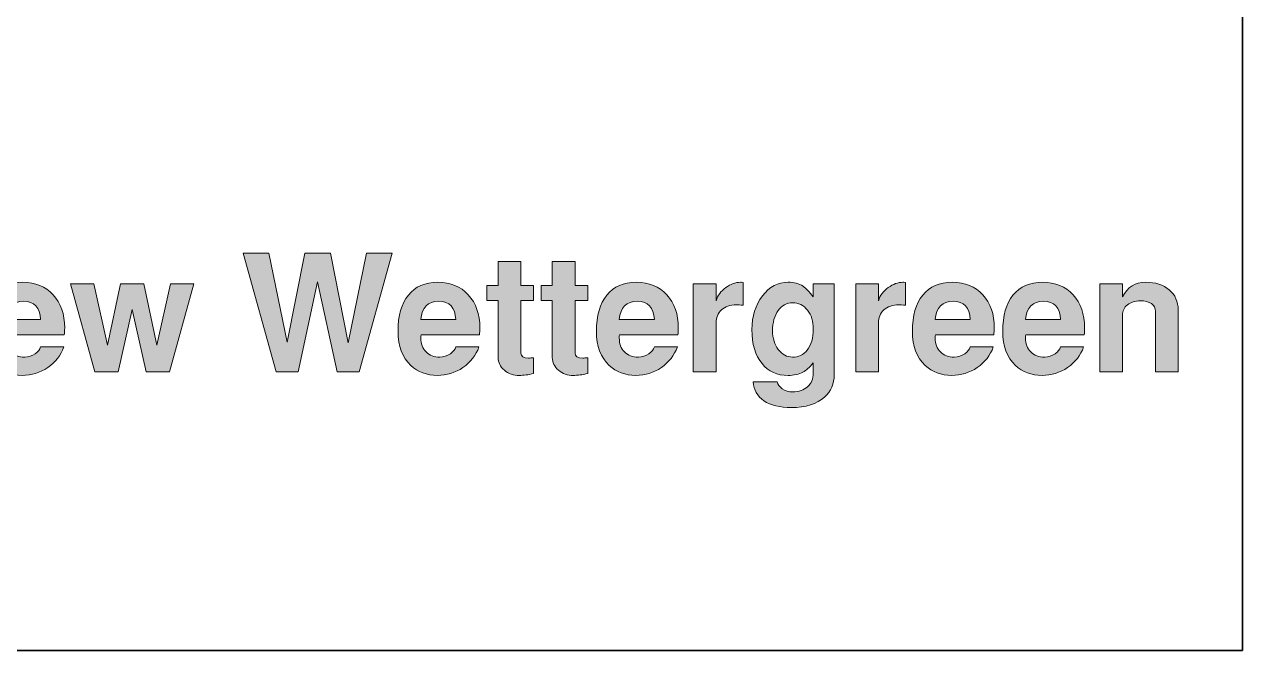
# Model space of a CAD drawing. Header units: inches. Extents: x 0.4 to 5.73, y -3.02 to -0.52.
# Drawn here: x 4.483 to 5.733, y -3.022 to -2.38 of the extents above; entities that cross this region are included whole.
import ezdxf

# ---------------------------------------------------------------- set-up
doc = ezdxf.new("R2010")
doc.units = ezdxf.units.IN
doc.header["$MEASUREMENT"] = 0
doc.layers.add('Layer 1', color=7, linetype='Continuous')

# ---------------------------------------------------------------- blocks, each defined once
blk = doc.blocks.new('block 5')
at = {"layer": 'Layer 1', "true_color": 0xed1f24}
h = blk.add_hatch(color=240, dxfattribs=at)
h.dxf.hatch_style = 2
h.paths.add_polyline_path([(4.86, -2.6147), (4.826, -2.7362), (4.8035, -2.7362), (4.7834, -2.6438), (4.7635, -2.7362), (4.7409, -2.7362), (4.7069, -2.6147), (4.7334, -2.6147), (4.752, -2.7057), (4.7702, -2.6147), (4.7967, -2.6147), (4.8149, -2.7067), (4.8335, -2.6147)])
h = blk.add_hatch(color=240, dxfattribs=at)
h.dxf.hatch_style = 2
edge = h.paths.add_edge_path()
edge.add_spline(control_points=[(5.005, -2.738), (4.9996, -2.7394), (4.9946, -2.74), (4.9902, -2.74), (4.9843, -2.74), (4.9793, -2.7382), (4.975, -2.7346), (4.9708, -2.731), (4.9687, -2.7267), (4.9687, -2.7217), (4.9687, -2.7217), (4.9687, -2.6632), (4.9687, -2.6632), (4.9687, -2.6632), (4.9572, -2.6632), (4.9572, -2.6632), (4.9572, -2.6632), (4.9572, -2.6477), (4.9572, -2.6477), (4.9572, -2.6477), (4.9687, -2.6477), (4.9687, -2.6477), (4.9687, -2.6477), (4.9687, -2.6232), (4.9687, -2.6232), (4.9687, -2.6232), (4.992, -2.6232), (4.992, -2.6232), (4.992, -2.6232), (4.992, -2.6477), (4.992, -2.6477), (4.992, -2.6477), (5.005, -2.6477), (5.005, -2.6477), (5.005, -2.6477), (5.005, -2.6632), (5.005, -2.6632), (5.005, -2.6632), (4.992, -2.6632), (4.992, -2.6632), (4.992, -2.6632), (4.992, -2.717), (4.992, -2.717), (4.992, -2.7205), (4.9946, -2.7222), (4.9999, -2.7222), (5.0011, -2.7221), (5.0028, -2.722), (5.005, -2.7219), (5.005, -2.7219), (5.005, -2.738), (5.005, -2.738)], knot_values=[0, 0, 0, 0, 1, 1, 1, 2, 2, 2, 3, 3, 3, 4, 4, 4, 5, 5, 5, 6, 6, 6, 7, 7, 7, 8, 8, 8, 9, 9, 9, 10, 10, 10, 11, 11, 11, 12, 12, 12, 13, 13, 13, 14, 14, 14, 15, 15, 15, 16, 16, 16, 17, 17, 17, 17], degree=3, periodic=1)
h = blk.add_hatch(color=240, dxfattribs=at)
h.dxf.hatch_style = 2
edge = h.paths.add_edge_path()
edge.add_spline(control_points=[(5.0605, -2.738), (5.0551, -2.7394), (5.0502, -2.74), (5.0457, -2.74), (5.0398, -2.74), (5.0348, -2.7382), (5.0305, -2.7346), (5.0263, -2.731), (5.0242, -2.7267), (5.0242, -2.7217), (5.0242, -2.7217), (5.0242, -2.6632), (5.0242, -2.6632), (5.0242, -2.6632), (5.0127, -2.6632), (5.0127, -2.6632), (5.0127, -2.6632), (5.0127, -2.6477), (5.0127, -2.6477), (5.0127, -2.6477), (5.0242, -2.6477), (5.0242, -2.6477), (5.0242, -2.6477), (5.0242, -2.6232), (5.0242, -2.6232), (5.0242, -2.6232), (5.0475, -2.6232), (5.0475, -2.6232), (5.0475, -2.6232), (5.0475, -2.6477), (5.0475, -2.6477), (5.0475, -2.6477), (5.0605, -2.6477), (5.0605, -2.6477), (5.0605, -2.6477), (5.0605, -2.6632), (5.0605, -2.6632), (5.0605, -2.6632), (5.0475, -2.6632), (5.0475, -2.6632), (5.0475, -2.6632), (5.0475, -2.717), (5.0475, -2.717), (5.0475, -2.7205), (5.0502, -2.7222), (5.0554, -2.7222), (5.0566, -2.7221), (5.0583, -2.722), (5.0605, -2.7219), (5.0605, -2.7219), (5.0605, -2.738), (5.0605, -2.738)], knot_values=[0, 0, 0, 0, 1, 1, 1, 2, 2, 2, 3, 3, 3, 4, 4, 4, 5, 5, 5, 6, 6, 6, 7, 7, 7, 8, 8, 8, 9, 9, 9, 10, 10, 10, 11, 11, 11, 12, 12, 12, 13, 13, 13, 14, 14, 14, 15, 15, 15, 16, 16, 16, 17, 17, 17, 17], degree=3, periodic=1)
h = blk.add_hatch(color=240, dxfattribs=at)
h.dxf.hatch_style = 2
edge = h.paths.add_edge_path()
edge.add_spline(control_points=[(4.5239, -2.6912), (4.5239, -2.6939), (4.5237, -2.6963), (4.5234, -2.6984), (4.5234, -2.6984), (4.4635, -2.6984), (4.4635, -2.6984), (4.4633, -2.699), (4.4632, -2.7001), (4.4632, -2.7015), (4.4632, -2.7074), (4.465, -2.7122), (4.4687, -2.7158), (4.4723, -2.7194), (4.477, -2.7212), (4.4829, -2.7212), (4.4867, -2.7212), (4.4903, -2.7201), (4.4936, -2.7179), (4.4966, -2.7158), (4.4984, -2.7134), (4.4992, -2.7107), (4.4992, -2.7107), (4.5229, -2.7107), (4.5229, -2.7107), (4.5198, -2.7195), (4.5143, -2.7265), (4.5065, -2.7319), (4.4986, -2.7372), (4.4899, -2.7399), (4.4802, -2.7399), (4.4694, -2.7399), (4.4604, -2.7365), (4.453, -2.7297), (4.4443, -2.7216), (4.4399, -2.71), (4.4399, -2.6949), (4.4399, -2.6786), (4.4434, -2.6662), (4.4505, -2.6575), (4.4575, -2.6487), (4.4677, -2.6444), (4.4809, -2.6444), (4.4938, -2.6444), (4.5042, -2.6487), (4.512, -2.6573), (4.5199, -2.6659), (4.5239, -2.6772), (4.5239, -2.6912)], knot_values=[0, 0, 0, 0, 1, 1, 1, 2, 2, 2, 3, 3, 3, 4, 4, 4, 5, 5, 5, 6, 6, 6, 7, 7, 7, 8, 8, 8, 9, 9, 9, 10, 10, 10, 11, 11, 11, 12, 12, 12, 13, 13, 13, 14, 14, 14, 15, 15, 15, 16, 16, 16, 16], degree=3, periodic=1)
edge = h.paths.add_edge_path()
edge.add_spline(control_points=[(4.4992, -2.6827), (4.4985, -2.6701), (4.4927, -2.6639), (4.4817, -2.6639), (4.4706, -2.6639), (4.4644, -2.6701), (4.4632, -2.6827), (4.4632, -2.6827), (4.4992, -2.6827), (4.4992, -2.6827)], knot_values=[0, 0, 0, 0, 1, 1, 1, 2, 2, 2, 3, 3, 3, 3], degree=3, periodic=1)
h = blk.add_hatch(color=240, dxfattribs=at)
h.dxf.hatch_style = 2
h.paths.add_polyline_path([(4.6565, -2.6459), (4.6314, -2.7362), (4.6074, -2.7362), (4.5932, -2.6724), (4.5789, -2.7362), (4.5549, -2.7362), (4.5297, -2.6459), (4.5539, -2.6459), (4.5679, -2.709), (4.581, -2.6459), (4.6052, -2.6459), (4.6184, -2.7089), (4.6324, -2.6459)])
h = blk.add_hatch(color=240, dxfattribs=at)
h.dxf.hatch_style = 2
edge = h.paths.add_edge_path()
edge.add_spline(control_points=[(4.9499, -2.6912), (4.9499, -2.6939), (4.9497, -2.6963), (4.9494, -2.6984), (4.9494, -2.6984), (4.8895, -2.6984), (4.8895, -2.6984), (4.8893, -2.699), (4.8892, -2.7001), (4.8892, -2.7015), (4.8892, -2.7074), (4.891, -2.7122), (4.8947, -2.7158), (4.8983, -2.7194), (4.903, -2.7212), (4.9089, -2.7212), (4.9127, -2.7212), (4.9163, -2.7201), (4.9196, -2.7179), (4.9226, -2.7158), (4.9244, -2.7134), (4.9252, -2.7107), (4.9252, -2.7107), (4.9489, -2.7107), (4.9489, -2.7107), (4.9458, -2.7195), (4.9403, -2.7265), (4.9325, -2.7319), (4.9246, -2.7372), (4.9159, -2.7399), (4.9062, -2.7399), (4.8954, -2.7399), (4.8864, -2.7365), (4.879, -2.7297), (4.8703, -2.7216), (4.8659, -2.71), (4.8659, -2.6949), (4.8659, -2.6786), (4.8694, -2.6662), (4.8765, -2.6575), (4.8835, -2.6487), (4.8936, -2.6444), (4.9069, -2.6444), (4.9198, -2.6444), (4.9301, -2.6487), (4.938, -2.6573), (4.9459, -2.6659), (4.9499, -2.6772), (4.9499, -2.6912)], knot_values=[0, 0, 0, 0, 1, 1, 1, 2, 2, 2, 3, 3, 3, 4, 4, 4, 5, 5, 5, 6, 6, 6, 7, 7, 7, 8, 8, 8, 9, 9, 9, 10, 10, 10, 11, 11, 11, 12, 12, 12, 13, 13, 13, 14, 14, 14, 15, 15, 15, 16, 16, 16, 16], degree=3, periodic=1)
edge = h.paths.add_edge_path()
edge.add_spline(control_points=[(4.9252, -2.6827), (4.9245, -2.6701), (4.9187, -2.6639), (4.9077, -2.6639), (4.8966, -2.6639), (4.8904, -2.6701), (4.8892, -2.6827), (4.8892, -2.6827), (4.9252, -2.6827), (4.9252, -2.6827)], knot_values=[0, 0, 0, 0, 1, 1, 1, 2, 2, 2, 3, 3, 3, 3], degree=3, periodic=1)
h = blk.add_hatch(color=240, dxfattribs=at)
h.dxf.hatch_style = 2
edge = h.paths.add_edge_path()
edge.add_spline(control_points=[(5.1535, -2.6912), (5.1535, -2.6939), (5.1534, -2.6963), (5.153, -2.6984), (5.153, -2.6984), (5.0932, -2.6984), (5.0932, -2.6984), (5.093, -2.699), (5.0929, -2.7001), (5.0929, -2.7015), (5.0929, -2.7074), (5.0947, -2.7122), (5.0983, -2.7158), (5.1019, -2.7194), (5.1067, -2.7212), (5.1125, -2.7212), (5.1164, -2.7212), (5.1199, -2.7201), (5.1233, -2.7179), (5.1262, -2.7158), (5.1281, -2.7134), (5.1289, -2.7107), (5.1289, -2.7107), (5.1525, -2.7107), (5.1525, -2.7107), (5.1494, -2.7195), (5.1439, -2.7265), (5.1361, -2.7319), (5.1283, -2.7372), (5.1195, -2.7399), (5.1099, -2.7399), (5.0991, -2.7399), (5.09, -2.7365), (5.0827, -2.7297), (5.0739, -2.7216), (5.0695, -2.71), (5.0695, -2.6949), (5.0695, -2.6786), (5.0731, -2.6662), (5.0801, -2.6575), (5.0872, -2.6487), (5.0973, -2.6444), (5.1105, -2.6444), (5.1234, -2.6444), (5.1338, -2.6487), (5.1417, -2.6573), (5.1496, -2.6659), (5.1535, -2.6772), (5.1535, -2.6912)], knot_values=[0, 0, 0, 0, 1, 1, 1, 2, 2, 2, 3, 3, 3, 4, 4, 4, 5, 5, 5, 6, 6, 6, 7, 7, 7, 8, 8, 8, 9, 9, 9, 10, 10, 10, 11, 11, 11, 12, 12, 12, 13, 13, 13, 14, 14, 14, 15, 15, 15, 16, 16, 16, 16], degree=3, periodic=1)
edge = h.paths.add_edge_path()
edge.add_spline(control_points=[(5.1289, -2.6827), (5.1282, -2.6701), (5.1224, -2.6639), (5.1114, -2.6639), (5.1003, -2.6639), (5.0941, -2.6701), (5.0929, -2.6827), (5.0929, -2.6827), (5.1289, -2.6827), (5.1289, -2.6827)], knot_values=[0, 0, 0, 0, 1, 1, 1, 2, 2, 2, 3, 3, 3, 3], degree=3, periodic=1)
h = blk.add_hatch(color=240, dxfattribs=at)
h.dxf.hatch_style = 2
edge = h.paths.add_edge_path()
edge.add_spline(control_points=[(5.22, -2.668), (5.2169, -2.6677), (5.2146, -2.6675), (5.2132, -2.6675), (5.2066, -2.6675), (5.2015, -2.6693), (5.1978, -2.6728), (5.1941, -2.6763), (5.1922, -2.6807), (5.1922, -2.686), (5.1922, -2.686), (5.1922, -2.7362), (5.1922, -2.7362), (5.1922, -2.7362), (5.1689, -2.7362), (5.1689, -2.7362), (5.1689, -2.7362), (5.1689, -2.6459), (5.1689, -2.6459), (5.1689, -2.6459), (5.1922, -2.6459), (5.1922, -2.6459), (5.1922, -2.6459), (5.1922, -2.6634), (5.1922, -2.6634), (5.1939, -2.658), (5.1972, -2.6535), (5.2022, -2.6499), (5.2072, -2.6462), (5.2122, -2.6444), (5.2172, -2.6444), (5.2178, -2.6444), (5.2187, -2.6445), (5.22, -2.6447), (5.22, -2.6447), (5.22, -2.668), (5.22, -2.668)], knot_values=[0, 0, 0, 0, 1, 1, 1, 2, 2, 2, 3, 3, 3, 4, 4, 4, 5, 5, 5, 6, 6, 6, 7, 7, 7, 8, 8, 8, 9, 9, 9, 10, 10, 10, 11, 11, 11, 12, 12, 12, 12], degree=3, periodic=1)
h = blk.add_hatch(color=240, dxfattribs=at)
h.dxf.hatch_style = 2
edge = h.paths.add_edge_path()
edge.add_spline(control_points=[(5.3135, -2.7395), (5.3135, -2.7485), (5.3101, -2.7561), (5.3034, -2.7622), (5.2955, -2.7693), (5.2842, -2.7729), (5.2695, -2.7729), (5.2576, -2.7729), (5.2483, -2.7706), (5.2414, -2.766), (5.2346, -2.7613), (5.2309, -2.7549), (5.2304, -2.7467), (5.2304, -2.7467), (5.2548, -2.7467), (5.2548, -2.7467), (5.2554, -2.7494), (5.2572, -2.7517), (5.2602, -2.7538), (5.2632, -2.7558), (5.2668, -2.7569), (5.2709, -2.7569), (5.2772, -2.7569), (5.2823, -2.7551), (5.2862, -2.7516), (5.2901, -2.7481), (5.292, -2.7435), (5.292, -2.7377), (5.292, -2.7317), (5.292, -2.7282), (5.2919, -2.7272), (5.2882, -2.7318), (5.2847, -2.7349), (5.2813, -2.7367), (5.2773, -2.7389), (5.2722, -2.74), (5.2661, -2.74), (5.2549, -2.74), (5.246, -2.736), (5.2394, -2.7279), (5.2325, -2.7194), (5.229, -2.7078), (5.229, -2.693), (5.229, -2.6793), (5.2326, -2.6677), (5.2398, -2.6584), (5.2469, -2.649), (5.2557, -2.6444), (5.2662, -2.6444), (5.2721, -2.6444), (5.2772, -2.6458), (5.2815, -2.6485), (5.2846, -2.6506), (5.2881, -2.6543), (5.292, -2.6594), (5.292, -2.6594), (5.292, -2.6459), (5.292, -2.6459), (5.292, -2.6459), (5.3135, -2.6459), (5.3135, -2.6459), (5.3135, -2.6459), (5.3135, -2.7395), (5.3135, -2.7395)], knot_values=[0, 0, 0, 0, 1, 1, 1, 2, 2, 2, 3, 3, 3, 4, 4, 4, 5, 5, 5, 6, 6, 6, 7, 7, 7, 8, 8, 8, 9, 9, 9, 10, 10, 10, 11, 11, 11, 12, 12, 12, 13, 13, 13, 14, 14, 14, 15, 15, 15, 16, 16, 16, 17, 17, 17, 18, 18, 18, 19, 19, 19, 20, 20, 20, 21, 21, 21, 21], degree=3, periodic=1)
edge = h.paths.add_edge_path()
edge.add_spline(control_points=[(5.292, -2.6924), (5.292, -2.6846), (5.29, -2.6781), (5.286, -2.673), (5.282, -2.6679), (5.277, -2.6654), (5.2709, -2.6654), (5.2646, -2.6654), (5.2596, -2.6681), (5.2559, -2.6734), (5.2521, -2.6788), (5.2502, -2.6858), (5.2502, -2.6942), (5.2502, -2.7019), (5.2522, -2.7083), (5.2561, -2.7134), (5.2601, -2.7186), (5.2649, -2.7212), (5.2705, -2.7212), (5.2768, -2.7212), (5.2818, -2.7188), (5.2857, -2.714), (5.2899, -2.7088), (5.292, -2.7016), (5.292, -2.6924)], knot_values=[0, 0, 0, 0, 1, 1, 1, 2, 2, 2, 3, 3, 3, 4, 4, 4, 5, 5, 5, 6, 6, 6, 7, 7, 7, 8, 8, 8, 8], degree=3, periodic=1)
h = blk.add_hatch(color=240, dxfattribs=at)
h.dxf.hatch_style = 2
edge = h.paths.add_edge_path()
edge.add_spline(control_points=[(5.3867, -2.668), (5.3836, -2.6677), (5.3813, -2.6675), (5.3799, -2.6675), (5.3733, -2.6675), (5.3682, -2.6693), (5.3644, -2.6728), (5.3607, -2.6763), (5.3589, -2.6807), (5.3589, -2.686), (5.3589, -2.686), (5.3589, -2.7362), (5.3589, -2.7362), (5.3589, -2.7362), (5.3355, -2.7362), (5.3355, -2.7362), (5.3355, -2.7362), (5.3355, -2.6459), (5.3355, -2.6459), (5.3355, -2.6459), (5.3589, -2.6459), (5.3589, -2.6459), (5.3589, -2.6459), (5.3589, -2.6634), (5.3589, -2.6634), (5.3605, -2.658), (5.3639, -2.6535), (5.3689, -2.6499), (5.3739, -2.6462), (5.3789, -2.6444), (5.3839, -2.6444), (5.3844, -2.6444), (5.3854, -2.6445), (5.3867, -2.6447), (5.3867, -2.6447), (5.3867, -2.668), (5.3867, -2.668)], knot_values=[0, 0, 0, 0, 1, 1, 1, 2, 2, 2, 3, 3, 3, 4, 4, 4, 5, 5, 5, 6, 6, 6, 7, 7, 7, 8, 8, 8, 9, 9, 9, 10, 10, 10, 11, 11, 11, 12, 12, 12, 12], degree=3, periodic=1)
h = blk.add_hatch(color=240, dxfattribs=at)
h.dxf.hatch_style = 2
edge = h.paths.add_edge_path()
edge.add_spline(control_points=[(5.4777, -2.6912), (5.4777, -2.6939), (5.4775, -2.6963), (5.4772, -2.6984), (5.4772, -2.6984), (5.4174, -2.6984), (5.4174, -2.6984), (5.4171, -2.699), (5.417, -2.7001), (5.417, -2.7015), (5.417, -2.7074), (5.4189, -2.7122), (5.4225, -2.7158), (5.4261, -2.7194), (5.4308, -2.7212), (5.4367, -2.7212), (5.4405, -2.7212), (5.4441, -2.7201), (5.4474, -2.7179), (5.4504, -2.7158), (5.4523, -2.7134), (5.453, -2.7107), (5.453, -2.7107), (5.4767, -2.7107), (5.4767, -2.7107), (5.4736, -2.7195), (5.4681, -2.7265), (5.4603, -2.7319), (5.4524, -2.7372), (5.4437, -2.7399), (5.434, -2.7399), (5.4233, -2.7399), (5.4142, -2.7365), (5.4069, -2.7297), (5.3981, -2.7216), (5.3937, -2.71), (5.3937, -2.6949), (5.3937, -2.6786), (5.3972, -2.6662), (5.4043, -2.6575), (5.4113, -2.6487), (5.4215, -2.6444), (5.4347, -2.6444), (5.4476, -2.6444), (5.458, -2.6487), (5.4659, -2.6573), (5.4738, -2.6659), (5.4777, -2.6772), (5.4777, -2.6912)], knot_values=[0, 0, 0, 0, 1, 1, 1, 2, 2, 2, 3, 3, 3, 4, 4, 4, 5, 5, 5, 6, 6, 6, 7, 7, 7, 8, 8, 8, 9, 9, 9, 10, 10, 10, 11, 11, 11, 12, 12, 12, 13, 13, 13, 14, 14, 14, 15, 15, 15, 16, 16, 16, 16], degree=3, periodic=1)
edge = h.paths.add_edge_path()
edge.add_spline(control_points=[(5.453, -2.6827), (5.4524, -2.6701), (5.4465, -2.6639), (5.4355, -2.6639), (5.4244, -2.6639), (5.4183, -2.6701), (5.417, -2.6827), (5.417, -2.6827), (5.453, -2.6827), (5.453, -2.6827)], knot_values=[0, 0, 0, 0, 1, 1, 1, 2, 2, 2, 3, 3, 3, 3], degree=3, periodic=1)
h = blk.add_hatch(color=240, dxfattribs=at)
h.dxf.hatch_style = 2
edge = h.paths.add_edge_path()
edge.add_spline(control_points=[(5.5704, -2.6912), (5.5704, -2.6939), (5.5702, -2.6963), (5.5699, -2.6984), (5.5699, -2.6984), (5.51, -2.6984), (5.51, -2.6984), (5.5098, -2.699), (5.5097, -2.7001), (5.5097, -2.7015), (5.5097, -2.7074), (5.5115, -2.7122), (5.5151, -2.7158), (5.5188, -2.7194), (5.5235, -2.7212), (5.5294, -2.7212), (5.5332, -2.7212), (5.5368, -2.7201), (5.5401, -2.7179), (5.5431, -2.7158), (5.5449, -2.7134), (5.5457, -2.7107), (5.5457, -2.7107), (5.5694, -2.7107), (5.5694, -2.7107), (5.5663, -2.7195), (5.5608, -2.7265), (5.5529, -2.7319), (5.5451, -2.7372), (5.5364, -2.7399), (5.5267, -2.7399), (5.5159, -2.7399), (5.5069, -2.7365), (5.4995, -2.7297), (5.4907, -2.7216), (5.4864, -2.71), (5.4864, -2.6949), (5.4864, -2.6786), (5.4899, -2.6662), (5.4969, -2.6575), (5.504, -2.6487), (5.5141, -2.6444), (5.5274, -2.6444), (5.5402, -2.6444), (5.5506, -2.6487), (5.5585, -2.6573), (5.5664, -2.6659), (5.5704, -2.6772), (5.5704, -2.6912)], knot_values=[0, 0, 0, 0, 1, 1, 1, 2, 2, 2, 3, 3, 3, 4, 4, 4, 5, 5, 5, 6, 6, 6, 7, 7, 7, 8, 8, 8, 9, 9, 9, 10, 10, 10, 11, 11, 11, 12, 12, 12, 13, 13, 13, 14, 14, 14, 15, 15, 15, 16, 16, 16, 16], degree=3, periodic=1)
edge = h.paths.add_edge_path()
edge.add_spline(control_points=[(5.5457, -2.6827), (5.545, -2.6701), (5.5392, -2.6639), (5.5282, -2.6639), (5.5171, -2.6639), (5.5109, -2.6701), (5.5097, -2.6827), (5.5097, -2.6827), (5.5457, -2.6827), (5.5457, -2.6827)], knot_values=[0, 0, 0, 0, 1, 1, 1, 2, 2, 2, 3, 3, 3, 3], degree=3, periodic=1)
h = blk.add_hatch(color=240, dxfattribs=at)
h.dxf.hatch_style = 2
edge = h.paths.add_edge_path()
edge.add_spline(control_points=[(5.6664, -2.7362), (5.6664, -2.7362), (5.643, -2.7362), (5.643, -2.7362), (5.643, -2.7362), (5.643, -2.6742), (5.643, -2.6742), (5.643, -2.6709), (5.6416, -2.6682), (5.6389, -2.6663), (5.6361, -2.6643), (5.6323, -2.6634), (5.6275, -2.6634), (5.6223, -2.6634), (5.6179, -2.6648), (5.6144, -2.6675), (5.6109, -2.6703), (5.6092, -2.6738), (5.6092, -2.678), (5.6092, -2.678), (5.6092, -2.7362), (5.6092, -2.7362), (5.6092, -2.7362), (5.5859, -2.7362), (5.5859, -2.7362), (5.5859, -2.7362), (5.5859, -2.6459), (5.5859, -2.6459), (5.5859, -2.6459), (5.6092, -2.6459), (5.6092, -2.6459), (5.6092, -2.6459), (5.6092, -2.6594), (5.6092, -2.6594), (5.6144, -2.6494), (5.6223, -2.6444), (5.6329, -2.6444), (5.643, -2.6444), (5.6511, -2.647), (5.6572, -2.6522), (5.6633, -2.6574), (5.6664, -2.6643), (5.6664, -2.6729), (5.6664, -2.6729), (5.6664, -2.7362), (5.6664, -2.7362)], knot_values=[0, 0, 0, 0, 1, 1, 1, 2, 2, 2, 3, 3, 3, 4, 4, 4, 5, 5, 5, 6, 6, 6, 7, 7, 7, 8, 8, 8, 9, 9, 9, 10, 10, 10, 11, 11, 11, 12, 12, 12, 13, 13, 13, 14, 14, 14, 15, 15, 15, 15], degree=3, periodic=1)
at = {"layer": 'Layer 1', "lineweight": 0}
for points in [[(4.86, -2.6147), (4.826, -2.7362), (4.8035, -2.7362), (4.7834, -2.6438), (4.7635, -2.7362), (4.7409, -2.7362), (4.7069, -2.6147), (4.7334, -2.6147), (4.752, -2.7057), (4.7702, -2.6147), (4.7967, -2.6147), (4.8149, -2.7067), (4.8335, -2.6147), (4.86, -2.6147)], [(4.6565, -2.6459), (4.6314, -2.7362), (4.6074, -2.7362), (4.5932, -2.6724), (4.5789, -2.7362), (4.5549, -2.7362), (4.5297, -2.6459), (4.5539, -2.6459), (4.5679, -2.709), (4.581, -2.6459), (4.6052, -2.6459), (4.6184, -2.7089), (4.6324, -2.6459), (4.6565, -2.6459)]]:
    blk.add_lwpolyline(points, dxfattribs=at)
for points, knots in [([(5.005, -2.738), (4.9996, -2.7394), (4.9946, -2.74), (4.9902, -2.74), (4.9843, -2.74), (4.9793, -2.7382), (4.975, -2.7346), (4.9708, -2.731), (4.9687, -2.7267), (4.9687, -2.7217), (4.9687, -2.7217), (4.9687, -2.6632), (4.9687, -2.6632), (4.9687, -2.6632), (4.9572, -2.6632), (4.9572, -2.6632), (4.9572, -2.6632), (4.9572, -2.6477), (4.9572, -2.6477), (4.9572, -2.6477), (4.9687, -2.6477), (4.9687, -2.6477), (4.9687, -2.6477), (4.9687, -2.6232), (4.9687, -2.6232), (4.9687, -2.6232), (4.992, -2.6232), (4.992, -2.6232), (4.992, -2.6232), (4.992, -2.6477), (4.992, -2.6477), (4.992, -2.6477), (5.005, -2.6477), (5.005, -2.6477), (5.005, -2.6477), (5.005, -2.6632), (5.005, -2.6632), (5.005, -2.6632), (4.992, -2.6632), (4.992, -2.6632), (4.992, -2.6632), (4.992, -2.717), (4.992, -2.717), (4.992, -2.7205), (4.9946, -2.7222), (4.9999, -2.7222), (5.0011, -2.7221), (5.0028, -2.722), (5.005, -2.7219), (5.005, -2.7219), (5.005, -2.738), (5.005, -2.738)], [0, 0, 0, 0, 1, 1, 1, 2, 2, 2, 3, 3, 3, 4, 4, 4, 5, 5, 5, 6, 6, 6, 7, 7, 7, 8, 8, 8, 9, 9, 9, 10, 10, 10, 11, 11, 11, 12, 12, 12, 13, 13, 13, 14, 14, 14, 15, 15, 15, 16, 16, 16, 17, 17, 17, 17]), ([(5.0605, -2.738), (5.0551, -2.7394), (5.0502, -2.74), (5.0457, -2.74), (5.0398, -2.74), (5.0348, -2.7382), (5.0305, -2.7346), (5.0263, -2.731), (5.0242, -2.7267), (5.0242, -2.7217), (5.0242, -2.7217), (5.0242, -2.6632), (5.0242, -2.6632), (5.0242, -2.6632), (5.0127, -2.6632), (5.0127, -2.6632), (5.0127, -2.6632), (5.0127, -2.6477), (5.0127, -2.6477), (5.0127, -2.6477), (5.0242, -2.6477), (5.0242, -2.6477), (5.0242, -2.6477), (5.0242, -2.6232), (5.0242, -2.6232), (5.0242, -2.6232), (5.0475, -2.6232), (5.0475, -2.6232), (5.0475, -2.6232), (5.0475, -2.6477), (5.0475, -2.6477), (5.0475, -2.6477), (5.0605, -2.6477), (5.0605, -2.6477), (5.0605, -2.6477), (5.0605, -2.6632), (5.0605, -2.6632), (5.0605, -2.6632), (5.0475, -2.6632), (5.0475, -2.6632), (5.0475, -2.6632), (5.0475, -2.717), (5.0475, -2.717), (5.0475, -2.7205), (5.0502, -2.7222), (5.0554, -2.7222), (5.0566, -2.7221), (5.0583, -2.722), (5.0605, -2.7219), (5.0605, -2.7219), (5.0605, -2.738), (5.0605, -2.738)], [0, 0, 0, 0, 1, 1, 1, 2, 2, 2, 3, 3, 3, 4, 4, 4, 5, 5, 5, 6, 6, 6, 7, 7, 7, 8, 8, 8, 9, 9, 9, 10, 10, 10, 11, 11, 11, 12, 12, 12, 13, 13, 13, 14, 14, 14, 15, 15, 15, 16, 16, 16, 17, 17, 17, 17]), ([(4.5239, -2.6912), (4.5239, -2.6939), (4.5237, -2.6963), (4.5234, -2.6984), (4.5234, -2.6984), (4.4635, -2.6984), (4.4635, -2.6984), (4.4633, -2.699), (4.4632, -2.7001), (4.4632, -2.7015), (4.4632, -2.7074), (4.465, -2.7122), (4.4687, -2.7158), (4.4723, -2.7194), (4.477, -2.7212), (4.4829, -2.7212), (4.4867, -2.7212), (4.4903, -2.7201), (4.4936, -2.7179), (4.4966, -2.7158), (4.4984, -2.7134), (4.4992, -2.7107), (4.4992, -2.7107), (4.5229, -2.7107), (4.5229, -2.7107), (4.5198, -2.7195), (4.5143, -2.7265), (4.5065, -2.7319), (4.4986, -2.7372), (4.4899, -2.7399), (4.4802, -2.7399), (4.4694, -2.7399), (4.4604, -2.7365), (4.453, -2.7297), (4.4443, -2.7216), (4.4399, -2.71), (4.4399, -2.6949), (4.4399, -2.6786), (4.4434, -2.6662), (4.4505, -2.6575), (4.4575, -2.6487), (4.4677, -2.6444), (4.4809, -2.6444), (4.4938, -2.6444), (4.5042, -2.6487), (4.512, -2.6573), (4.5199, -2.6659), (4.5239, -2.6772), (4.5239, -2.6912)], [0, 0, 0, 0, 1, 1, 1, 2, 2, 2, 3, 3, 3, 4, 4, 4, 5, 5, 5, 6, 6, 6, 7, 7, 7, 8, 8, 8, 9, 9, 9, 10, 10, 10, 11, 11, 11, 12, 12, 12, 13, 13, 13, 14, 14, 14, 15, 15, 15, 16, 16, 16, 16]), ([(4.9499, -2.6912), (4.9499, -2.6939), (4.9497, -2.6963), (4.9494, -2.6984), (4.9494, -2.6984), (4.8895, -2.6984), (4.8895, -2.6984), (4.8893, -2.699), (4.8892, -2.7001), (4.8892, -2.7015), (4.8892, -2.7074), (4.891, -2.7122), (4.8947, -2.7158), (4.8983, -2.7194), (4.903, -2.7212), (4.9089, -2.7212), (4.9127, -2.7212), (4.9163, -2.7201), (4.9196, -2.7179), (4.9226, -2.7158), (4.9244, -2.7134), (4.9252, -2.7107), (4.9252, -2.7107), (4.9489, -2.7107), (4.9489, -2.7107), (4.9458, -2.7195), (4.9403, -2.7265), (4.9325, -2.7319), (4.9246, -2.7372), (4.9159, -2.7399), (4.9062, -2.7399), (4.8954, -2.7399), (4.8864, -2.7365), (4.879, -2.7297), (4.8703, -2.7216), (4.8659, -2.71), (4.8659, -2.6949), (4.8659, -2.6786), (4.8694, -2.6662), (4.8765, -2.6575), (4.8835, -2.6487), (4.8936, -2.6444), (4.9069, -2.6444), (4.9198, -2.6444), (4.9301, -2.6487), (4.938, -2.6573), (4.9459, -2.6659), (4.9499, -2.6772), (4.9499, -2.6912)], [0, 0, 0, 0, 1, 1, 1, 2, 2, 2, 3, 3, 3, 4, 4, 4, 5, 5, 5, 6, 6, 6, 7, 7, 7, 8, 8, 8, 9, 9, 9, 10, 10, 10, 11, 11, 11, 12, 12, 12, 13, 13, 13, 14, 14, 14, 15, 15, 15, 16, 16, 16, 16]), ([(5.1535, -2.6912), (5.1535, -2.6939), (5.1534, -2.6963), (5.153, -2.6984), (5.153, -2.6984), (5.0932, -2.6984), (5.0932, -2.6984), (5.093, -2.699), (5.0929, -2.7001), (5.0929, -2.7015), (5.0929, -2.7074), (5.0947, -2.7122), (5.0983, -2.7158), (5.1019, -2.7194), (5.1067, -2.7212), (5.1125, -2.7212), (5.1164, -2.7212), (5.1199, -2.7201), (5.1233, -2.7179), (5.1262, -2.7158), (5.1281, -2.7134), (5.1289, -2.7107), (5.1289, -2.7107), (5.1525, -2.7107), (5.1525, -2.7107), (5.1494, -2.7195), (5.1439, -2.7265), (5.1361, -2.7319), (5.1283, -2.7372), (5.1195, -2.7399), (5.1099, -2.7399), (5.0991, -2.7399), (5.09, -2.7365), (5.0827, -2.7297), (5.0739, -2.7216), (5.0695, -2.71), (5.0695, -2.6949), (5.0695, -2.6786), (5.0731, -2.6662), (5.0801, -2.6575), (5.0872, -2.6487), (5.0973, -2.6444), (5.1105, -2.6444), (5.1234, -2.6444), (5.1338, -2.6487), (5.1417, -2.6573), (5.1496, -2.6659), (5.1535, -2.6772), (5.1535, -2.6912)], [0, 0, 0, 0, 1, 1, 1, 2, 2, 2, 3, 3, 3, 4, 4, 4, 5, 5, 5, 6, 6, 6, 7, 7, 7, 8, 8, 8, 9, 9, 9, 10, 10, 10, 11, 11, 11, 12, 12, 12, 13, 13, 13, 14, 14, 14, 15, 15, 15, 16, 16, 16, 16]), ([(5.22, -2.668), (5.2169, -2.6677), (5.2146, -2.6675), (5.2132, -2.6675), (5.2066, -2.6675), (5.2015, -2.6693), (5.1978, -2.6728), (5.1941, -2.6763), (5.1922, -2.6807), (5.1922, -2.686), (5.1922, -2.686), (5.1922, -2.7362), (5.1922, -2.7362), (5.1922, -2.7362), (5.1689, -2.7362), (5.1689, -2.7362), (5.1689, -2.7362), (5.1689, -2.6459), (5.1689, -2.6459), (5.1689, -2.6459), (5.1922, -2.6459), (5.1922, -2.6459), (5.1922, -2.6459), (5.1922, -2.6634), (5.1922, -2.6634), (5.1939, -2.658), (5.1972, -2.6535), (5.2022, -2.6499), (5.2072, -2.6462), (5.2122, -2.6444), (5.2172, -2.6444), (5.2178, -2.6444), (5.2187, -2.6445), (5.22, -2.6447), (5.22, -2.6447), (5.22, -2.668), (5.22, -2.668)], [0, 0, 0, 0, 1, 1, 1, 2, 2, 2, 3, 3, 3, 4, 4, 4, 5, 5, 5, 6, 6, 6, 7, 7, 7, 8, 8, 8, 9, 9, 9, 10, 10, 10, 11, 11, 11, 12, 12, 12, 12]), ([(5.3135, -2.7395), (5.3135, -2.7485), (5.3101, -2.7561), (5.3034, -2.7622), (5.2955, -2.7693), (5.2842, -2.7729), (5.2695, -2.7729), (5.2576, -2.7729), (5.2483, -2.7706), (5.2414, -2.766), (5.2346, -2.7613), (5.2309, -2.7549), (5.2304, -2.7467), (5.2304, -2.7467), (5.2548, -2.7467), (5.2548, -2.7467), (5.2554, -2.7494), (5.2572, -2.7517), (5.2602, -2.7538), (5.2632, -2.7558), (5.2668, -2.7569), (5.2709, -2.7569), (5.2772, -2.7569), (5.2823, -2.7551), (5.2862, -2.7516), (5.2901, -2.7481), (5.292, -2.7435), (5.292, -2.7377), (5.292, -2.7317), (5.292, -2.7282), (5.2919, -2.7272), (5.2882, -2.7318), (5.2847, -2.7349), (5.2813, -2.7367), (5.2773, -2.7389), (5.2722, -2.74), (5.2661, -2.74), (5.2549, -2.74), (5.246, -2.736), (5.2394, -2.7279), (5.2325, -2.7194), (5.229, -2.7078), (5.229, -2.693), (5.229, -2.6793), (5.2326, -2.6677), (5.2398, -2.6584), (5.2469, -2.649), (5.2557, -2.6444), (5.2662, -2.6444), (5.2721, -2.6444), (5.2772, -2.6458), (5.2815, -2.6485), (5.2846, -2.6506), (5.2881, -2.6543), (5.292, -2.6594), (5.292, -2.6594), (5.292, -2.6459), (5.292, -2.6459), (5.292, -2.6459), (5.3135, -2.6459), (5.3135, -2.6459), (5.3135, -2.6459), (5.3135, -2.7395), (5.3135, -2.7395)], [0, 0, 0, 0, 1, 1, 1, 2, 2, 2, 3, 3, 3, 4, 4, 4, 5, 5, 5, 6, 6, 6, 7, 7, 7, 8, 8, 8, 9, 9, 9, 10, 10, 10, 11, 11, 11, 12, 12, 12, 13, 13, 13, 14, 14, 14, 15, 15, 15, 16, 16, 16, 17, 17, 17, 18, 18, 18, 19, 19, 19, 20, 20, 20, 21, 21, 21, 21]), ([(5.3867, -2.668), (5.3836, -2.6677), (5.3813, -2.6675), (5.3799, -2.6675), (5.3733, -2.6675), (5.3682, -2.6693), (5.3644, -2.6728), (5.3607, -2.6763), (5.3589, -2.6807), (5.3589, -2.686), (5.3589, -2.686), (5.3589, -2.7362), (5.3589, -2.7362), (5.3589, -2.7362), (5.3355, -2.7362), (5.3355, -2.7362), (5.3355, -2.7362), (5.3355, -2.6459), (5.3355, -2.6459), (5.3355, -2.6459), (5.3589, -2.6459), (5.3589, -2.6459), (5.3589, -2.6459), (5.3589, -2.6634), (5.3589, -2.6634), (5.3605, -2.658), (5.3639, -2.6535), (5.3689, -2.6499), (5.3739, -2.6462), (5.3789, -2.6444), (5.3839, -2.6444), (5.3844, -2.6444), (5.3854, -2.6445), (5.3867, -2.6447), (5.3867, -2.6447), (5.3867, -2.668), (5.3867, -2.668)], [0, 0, 0, 0, 1, 1, 1, 2, 2, 2, 3, 3, 3, 4, 4, 4, 5, 5, 5, 6, 6, 6, 7, 7, 7, 8, 8, 8, 9, 9, 9, 10, 10, 10, 11, 11, 11, 12, 12, 12, 12]), ([(5.4777, -2.6912), (5.4777, -2.6939), (5.4775, -2.6963), (5.4772, -2.6984), (5.4772, -2.6984), (5.4174, -2.6984), (5.4174, -2.6984), (5.4171, -2.699), (5.417, -2.7001), (5.417, -2.7015), (5.417, -2.7074), (5.4189, -2.7122), (5.4225, -2.7158), (5.4261, -2.7194), (5.4308, -2.7212), (5.4367, -2.7212), (5.4405, -2.7212), (5.4441, -2.7201), (5.4474, -2.7179), (5.4504, -2.7158), (5.4523, -2.7134), (5.453, -2.7107), (5.453, -2.7107), (5.4767, -2.7107), (5.4767, -2.7107), (5.4736, -2.7195), (5.4681, -2.7265), (5.4603, -2.7319), (5.4524, -2.7372), (5.4437, -2.7399), (5.434, -2.7399), (5.4233, -2.7399), (5.4142, -2.7365), (5.4069, -2.7297), (5.3981, -2.7216), (5.3937, -2.71), (5.3937, -2.6949), (5.3937, -2.6786), (5.3972, -2.6662), (5.4043, -2.6575), (5.4113, -2.6487), (5.4215, -2.6444), (5.4347, -2.6444), (5.4476, -2.6444), (5.458, -2.6487), (5.4659, -2.6573), (5.4738, -2.6659), (5.4777, -2.6772), (5.4777, -2.6912)], [0, 0, 0, 0, 1, 1, 1, 2, 2, 2, 3, 3, 3, 4, 4, 4, 5, 5, 5, 6, 6, 6, 7, 7, 7, 8, 8, 8, 9, 9, 9, 10, 10, 10, 11, 11, 11, 12, 12, 12, 13, 13, 13, 14, 14, 14, 15, 15, 15, 16, 16, 16, 16]), ([(5.5704, -2.6912), (5.5704, -2.6939), (5.5702, -2.6963), (5.5699, -2.6984), (5.5699, -2.6984), (5.51, -2.6984), (5.51, -2.6984), (5.5098, -2.699), (5.5097, -2.7001), (5.5097, -2.7015), (5.5097, -2.7074), (5.5115, -2.7122), (5.5151, -2.7158), (5.5188, -2.7194), (5.5235, -2.7212), (5.5294, -2.7212), (5.5332, -2.7212), (5.5368, -2.7201), (5.5401, -2.7179), (5.5431, -2.7158), (5.5449, -2.7134), (5.5457, -2.7107), (5.5457, -2.7107), (5.5694, -2.7107), (5.5694, -2.7107), (5.5663, -2.7195), (5.5608, -2.7265), (5.5529, -2.7319), (5.5451, -2.7372), (5.5364, -2.7399), (5.5267, -2.7399), (5.5159, -2.7399), (5.5069, -2.7365), (5.4995, -2.7297), (5.4907, -2.7216), (5.4864, -2.71), (5.4864, -2.6949), (5.4864, -2.6786), (5.4899, -2.6662), (5.4969, -2.6575), (5.504, -2.6487), (5.5141, -2.6444), (5.5274, -2.6444), (5.5402, -2.6444), (5.5506, -2.6487), (5.5585, -2.6573), (5.5664, -2.6659), (5.5704, -2.6772), (5.5704, -2.6912)], [0, 0, 0, 0, 1, 1, 1, 2, 2, 2, 3, 3, 3, 4, 4, 4, 5, 5, 5, 6, 6, 6, 7, 7, 7, 8, 8, 8, 9, 9, 9, 10, 10, 10, 11, 11, 11, 12, 12, 12, 13, 13, 13, 14, 14, 14, 15, 15, 15, 16, 16, 16, 16]), ([(5.6664, -2.7362), (5.6664, -2.7362), (5.643, -2.7362), (5.643, -2.7362), (5.643, -2.7362), (5.643, -2.6742), (5.643, -2.6742), (5.643, -2.6709), (5.6416, -2.6682), (5.6389, -2.6663), (5.6361, -2.6643), (5.6323, -2.6634), (5.6275, -2.6634), (5.6223, -2.6634), (5.6179, -2.6648), (5.6144, -2.6675), (5.6109, -2.6703), (5.6092, -2.6738), (5.6092, -2.678), (5.6092, -2.678), (5.6092, -2.7362), (5.6092, -2.7362), (5.6092, -2.7362), (5.5859, -2.7362), (5.5859, -2.7362), (5.5859, -2.7362), (5.5859, -2.6459), (5.5859, -2.6459), (5.5859, -2.6459), (5.6092, -2.6459), (5.6092, -2.6459), (5.6092, -2.6459), (5.6092, -2.6594), (5.6092, -2.6594), (5.6144, -2.6494), (5.6223, -2.6444), (5.6329, -2.6444), (5.643, -2.6444), (5.6511, -2.647), (5.6572, -2.6522), (5.6633, -2.6574), (5.6664, -2.6643), (5.6664, -2.6729), (5.6664, -2.6729), (5.6664, -2.7362), (5.6664, -2.7362)], [0, 0, 0, 0, 1, 1, 1, 2, 2, 2, 3, 3, 3, 4, 4, 4, 5, 5, 5, 6, 6, 6, 7, 7, 7, 8, 8, 8, 9, 9, 9, 10, 10, 10, 11, 11, 11, 12, 12, 12, 13, 13, 13, 14, 14, 14, 15, 15, 15, 15]), ([(4.4992, -2.6827), (4.4985, -2.6701), (4.4927, -2.6639), (4.4817, -2.6639), (4.4706, -2.6639), (4.4644, -2.6701), (4.4632, -2.6827), (4.4632, -2.6827), (4.4992, -2.6827), (4.4992, -2.6827)], [0, 0, 0, 0, 1, 1, 1, 2, 2, 2, 3, 3, 3, 3]), ([(4.9252, -2.6827), (4.9245, -2.6701), (4.9187, -2.6639), (4.9077, -2.6639), (4.8966, -2.6639), (4.8904, -2.6701), (4.8892, -2.6827), (4.8892, -2.6827), (4.9252, -2.6827), (4.9252, -2.6827)], [0, 0, 0, 0, 1, 1, 1, 2, 2, 2, 3, 3, 3, 3]), ([(5.1289, -2.6827), (5.1282, -2.6701), (5.1224, -2.6639), (5.1114, -2.6639), (5.1003, -2.6639), (5.0941, -2.6701), (5.0929, -2.6827), (5.0929, -2.6827), (5.1289, -2.6827), (5.1289, -2.6827)], [0, 0, 0, 0, 1, 1, 1, 2, 2, 2, 3, 3, 3, 3]), ([(5.292, -2.6924), (5.292, -2.6846), (5.29, -2.6781), (5.286, -2.673), (5.282, -2.6679), (5.277, -2.6654), (5.2709, -2.6654), (5.2646, -2.6654), (5.2596, -2.6681), (5.2559, -2.6734), (5.2521, -2.6788), (5.2502, -2.6858), (5.2502, -2.6942), (5.2502, -2.7019), (5.2522, -2.7083), (5.2561, -2.7134), (5.2601, -2.7186), (5.2649, -2.7212), (5.2705, -2.7212), (5.2768, -2.7212), (5.2818, -2.7188), (5.2857, -2.714), (5.2899, -2.7088), (5.292, -2.7016), (5.292, -2.6924)], [0, 0, 0, 0, 1, 1, 1, 2, 2, 2, 3, 3, 3, 4, 4, 4, 5, 5, 5, 6, 6, 6, 7, 7, 7, 8, 8, 8, 8]), ([(5.453, -2.6827), (5.4524, -2.6701), (5.4465, -2.6639), (5.4355, -2.6639), (5.4244, -2.6639), (5.4183, -2.6701), (5.417, -2.6827), (5.417, -2.6827), (5.453, -2.6827), (5.453, -2.6827)], [0, 0, 0, 0, 1, 1, 1, 2, 2, 2, 3, 3, 3, 3]), ([(5.5457, -2.6827), (5.545, -2.6701), (5.5392, -2.6639), (5.5282, -2.6639), (5.5171, -2.6639), (5.5109, -2.6701), (5.5097, -2.6827), (5.5097, -2.6827), (5.5457, -2.6827), (5.5457, -2.6827)], [0, 0, 0, 0, 1, 1, 1, 2, 2, 2, 3, 3, 3, 3])]:
    blk.add_open_spline(points, degree=3, knots=knots, dxfattribs=at)
blk = doc.blocks.new('block 3')
at = {"layer": 'Layer 1'}
blk.add_blockref('block 5', (0, 0), dxfattribs=at)

msp = doc.modelspace()

# ---------------------------------------------------------------- linework, layer by layer
at = {"layer": 'Layer 1', "color": 7, "lineweight": 35, "true_color": 0xffffff}
msp.add_lwpolyline([(5.7325, -3.0223), (3.2325, -3.0223), (3.2325, -0.5223), (5.7325, -0.5223), (5.7325, -3.0223)], dxfattribs=at)

# ---------------------------------------------------------------- block references
at = {"layer": 'Layer 1'}
msp.add_blockref('block 3', (0, 0), dxfattribs=at)

doc.saveas('drawing.dxf')
